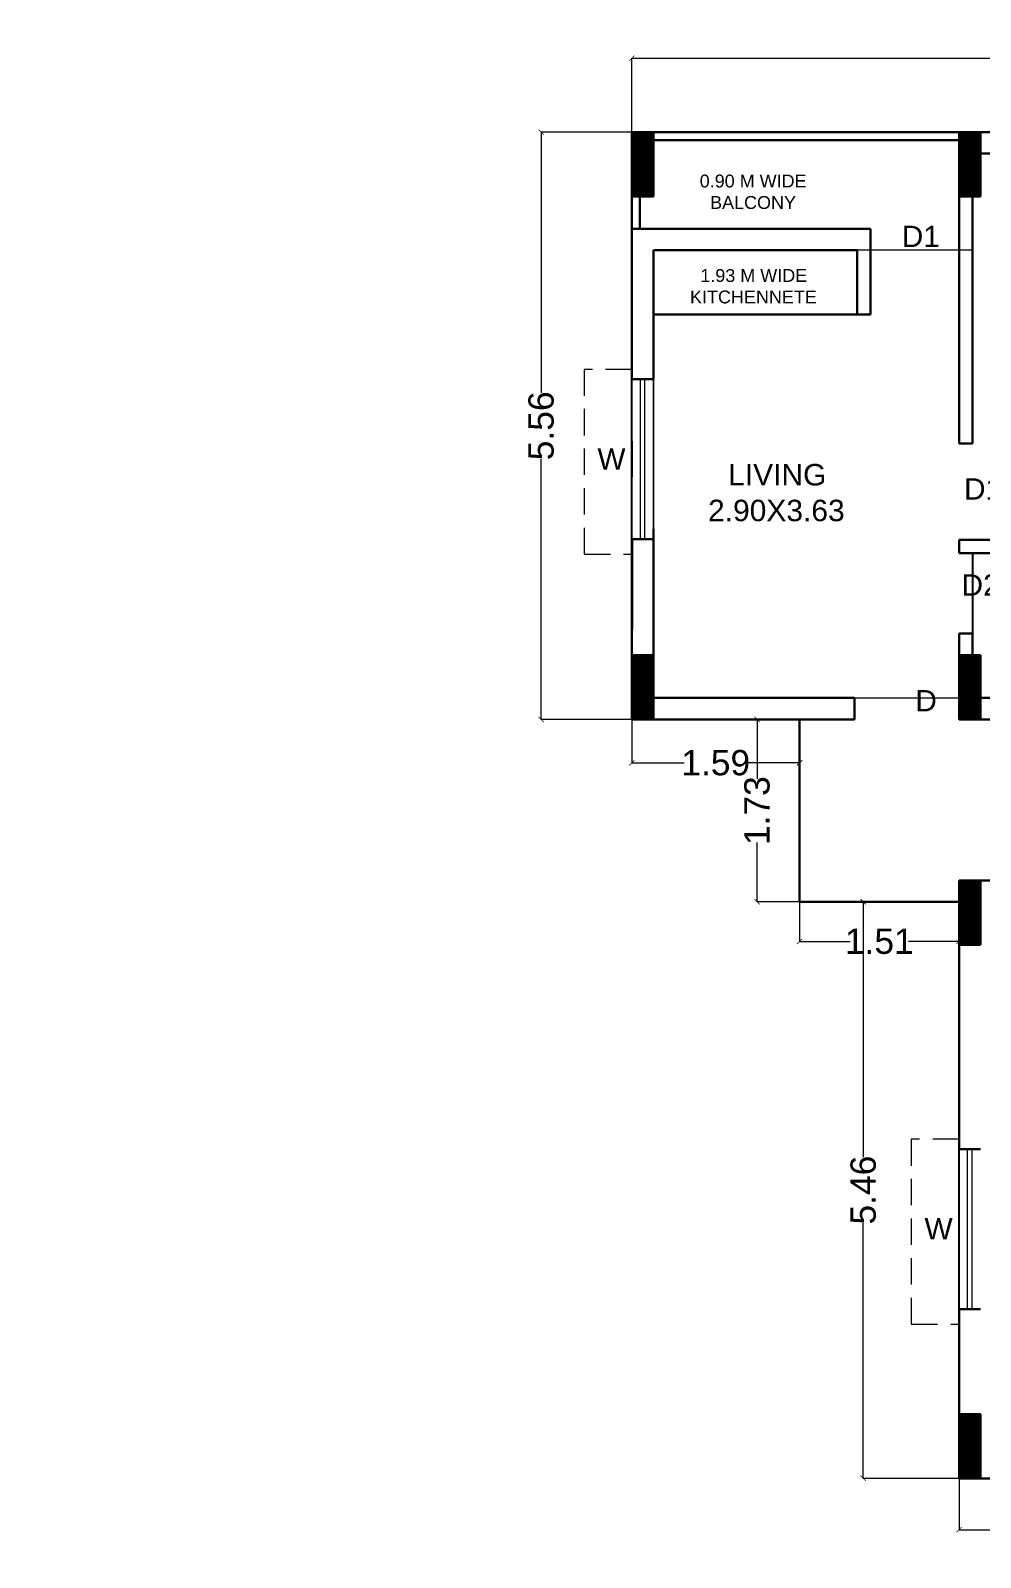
# Model space of a CAD drawing. Header units: metres. Extents: x 0 to 63445, y 32350 to 32804.
# Drawn here: x 63241.59 to 63250.59, y 32656.78 to 32671.24 of the extents above; entities that cross this region are included whole.
import ezdxf

# ---------------------------------------------------------------- set-up
doc = ezdxf.new("R2010")
doc.units = ezdxf.units.M
doc.header["$MEASUREMENT"] = 0
doc.header["$PDMODE"] = 34
doc.header["$PDSIZE"] = -10
doc.linetypes.add('DASHED2', pattern=[0.375, 0.25, -0.125])
doc.layers.get('0').update_dxf_attribs({"lineweight": 25})
doc.layers.add('BLK_2_FLR_4_BATH', color=3, linetype='Continuous', plot=False)
doc.layers.add('BLK_2_FLR_4_BLT_UP_AREA', color=14, linetype='Continuous', plot=False)
for name, color, linetype, lineweight in [('BLK_2_FLR_4_UNITFA', 7, 'Continuous', 0), ('COLUMN', 1, 'Continuous', 30), ('DIM', 56, 'Continuous', 20), ('TEXT-2', 65, 'Continuous', 18), ('wall', 7, 'Continuous', 30), ('window', 154, 'Continuous', 9)]:
    doc.layers.add(name, color=color, linetype=linetype, lineweight=lineweight)
doc.layers.add('text', color=65, linetype='Continuous')
doc.styles.add('AutoDCRFont', font='arial.ttf')
doc.styles.get("Standard").update_dxf_attribs({"font": 'arial.ttf', "height": 0.4})
doc.styles.add('TNR', font='times.ttf', dxfattribs={"height": 0.5})
doc.dimstyles.new('ARCHANA', dxfattribs={"dimscale": 0, "dimtxt": 0.5, "dimasz": 0.5, "dimexe": 0, "dimexo": 0, "dimgap": 0, "dimtad": 0, "dimzin": 0, "dimdsep": 46, "dimtxsty": 'TNR', "dimblk": 'ARCHTICK', "dimcen": 0.09, "dimclrd": 36, "dimclre": 36, "dimclrt": 7, "dimadec": 0, "dimazin": 0, "dimtfac": 1, "dimtofl": 0, "dimtmove": 0, "dimatfit": 3, "dimldrblk": 'ARCHTICK', "dimfxl": 1, "dimfrac": 2, "dimtolj": 1, "dimtzin": 0, "dimlwd": -1, "dimlwe": -1, "dimarcsym": 0})

# ---------------------------------------------------------------- blocks, each defined once
blk = doc.blocks.new('A$C7D115503')
at = {"layer": 'COLUMN', "ltscale": 3}
h = blk.add_hatch(dxfattribs=at)
h.set_pattern_fill('ANSI31', color=256, style=0)
h.paths.add_polyline_path([(-14.36, -11.59), (-6.36, -11.59), (-6.36, 12.41), (-14.36, 12.41)])
at = {"layer": 'COLUMN', "ltscale": 0.05}
for p, q in [((-14.36, 12.41), (-6.36, 12.41)), ((-14.36, 12.41), (-14.36, -11.59)), ((-6.36, 12.41), (-6.36, -11.59)), ((-6.36, -11.59), (-14.36, -11.59))]:
    blk.add_line(p, q, dxfattribs=at)
blk = doc.blocks.new('_ArchTick')
at = {"color": 0, "linetype": 'ByBlock', "const_width": 0.15}
blk.add_lwpolyline([(-0.5, -0.5), (0.5, 0.5)], dxfattribs=at)
blk = doc.blocks.new('*D464')
at = {"layer": 'Defpoints', "color": 0, "ltscale": 3, "transparency": 16777216}
for p in [(63267.277, 32670.982), (63247.283, 32670.282), (63267.277, 32670.282)]:
    blk.add_point(p, dxfattribs=at)
at = {"layer": 'DIM', "ltscale": 3, "transparency": 16777216}
for p, q in [((63247.283, 32670.282), (63247.283, 32670.982)), ((63247.283, 32670.982), (63256.886, 32670.982)), ((63267.277, 32670.982), (63257.674, 32670.982)), ((63267.277, 32670.282), (63267.277, 32670.982))]:
    blk.add_line(p, q, dxfattribs=at)
at = {"layer": 'DIM', "ltscale": 3, "transparency": 16777216, "xscale": 0.05, "yscale": 0.05, "zscale": 0.05, "rotation": 180}
blk.add_blockref('_ArchTick', (63247.283, 32670.982), dxfattribs=at)
at = {"layer": 'DIM', "ltscale": 3, "transparency": 16777216, "xscale": 0.05, "yscale": 0.05, "zscale": 0.05}
blk.add_blockref('_ArchTick', (63267.277, 32670.982), dxfattribs=at)
at = {"layer": 'DIM', "color": 7, "ltscale": 3, "transparency": 16777216, "insert": (63257.28, 32670.982), "char_height": 0.4, "attachment_point": 5}
blk.add_mtext('\\A1;{\\H0.6x;19.99}', dxfattribs=at)
blk = doc.blocks.new('*D465')
at = {"layer": 'Defpoints', "color": 0, "ltscale": 3, "transparency": 16777216}
for p in [(63247.283, 32670.282), (63246.424, 32664.719), (63247.283, 32664.719)]:
    blk.add_point(p, dxfattribs=at)
at = {"layer": 'DIM', "ltscale": 3, "transparency": 16777216}
for p, q in [((63247.283, 32670.282), (63246.424, 32670.282)), ((63246.424, 32670.282), (63246.424, 32667.812)), ((63246.424, 32664.719), (63246.424, 32667.189)), ((63247.283, 32664.719), (63246.424, 32664.719))]:
    blk.add_line(p, q, dxfattribs=at)
at = {"layer": 'DIM', "ltscale": 3, "transparency": 16777216, "xscale": 0.05, "yscale": 0.05, "zscale": 0.05}
for p, rotation in [((63246.424, 32670.282), 90), ((63246.424, 32664.719), 270)]:
    blk.add_blockref('_ArchTick', p, dxfattribs=dict(at, rotation=rotation))
at = {"layer": 'DIM', "color": 7, "ltscale": 3, "transparency": 16777216, "insert": (63246.424, 32667.5), "char_height": 0.4, "attachment_point": 5, "rotation": 90}
blk.add_mtext('\\A1;{\\H0.6x;5.56}', dxfattribs=at)
blk = doc.blocks.new('*D466')
at = {"layer": 'Defpoints', "color": 0, "ltscale": 3, "transparency": 16777216}
for p in [(63247.283, 32664.719), (63248.872, 32664.719), (63248.872, 32664.308)]:
    blk.add_point(p, dxfattribs=at)
at = {"layer": 'DIM', "ltscale": 3, "transparency": 16777216}
for p, q in [((63247.283, 32664.719), (63247.283, 32664.308)), ((63248.872, 32664.719), (63248.872, 32664.308)), ((63247.283, 32664.308), (63247.777, 32664.308)), ((63248.872, 32664.308), (63248.378, 32664.308))]:
    blk.add_line(p, q, dxfattribs=at)
at = {"layer": 'DIM', "ltscale": 3, "transparency": 16777216, "xscale": 0.05, "yscale": 0.05, "zscale": 0.05, "rotation": 180}
blk.add_blockref('_ArchTick', (63247.283, 32664.308), dxfattribs=at)
at = {"layer": 'DIM', "ltscale": 3, "transparency": 16777216, "xscale": 0.05, "yscale": 0.05, "zscale": 0.05}
blk.add_blockref('_ArchTick', (63248.872, 32664.308), dxfattribs=at)
at = {"layer": 'DIM', "color": 7, "ltscale": 3, "transparency": 16777216, "insert": (63248.077, 32664.308), "char_height": 0.4, "attachment_point": 5}
blk.add_mtext('\\A1;{\\H0.6x;1.59}', dxfattribs=at)
blk = doc.blocks.new('*D467')
at = {"layer": 'Defpoints', "color": 0, "ltscale": 3, "transparency": 16777216}
for p in [(63248.469, 32664.719), (63248.872, 32664.719), (63248.872, 32662.992)]:
    blk.add_point(p, dxfattribs=at)
at = {"layer": 'DIM', "ltscale": 3, "transparency": 16777216}
for p, q in [((63248.872, 32664.719), (63248.469, 32664.719)), ((63248.469, 32664.719), (63248.469, 32664.156)), ((63248.469, 32662.992), (63248.469, 32663.555)), ((63248.872, 32662.992), (63248.469, 32662.992))]:
    blk.add_line(p, q, dxfattribs=at)
at = {"layer": 'DIM', "ltscale": 3, "transparency": 16777216, "xscale": 0.05, "yscale": 0.05, "zscale": 0.05}
for p, rotation in [((63248.469, 32664.719), 90), ((63248.469, 32662.992), 270)]:
    blk.add_blockref('_ArchTick', p, dxfattribs=dict(at, rotation=rotation))
at = {"layer": 'DIM', "color": 7, "ltscale": 3, "transparency": 16777216, "insert": (63248.469, 32663.855), "char_height": 0.4, "attachment_point": 5, "rotation": 90}
blk.add_mtext('\\A1;{\\H0.6x;1.73}', dxfattribs=at)
blk = doc.blocks.new('*D468')
at = {"layer": 'Defpoints', "color": 0, "ltscale": 3, "transparency": 16777216}
for p in [(63248.872, 32662.992), (63250.382, 32662.992), (63250.382, 32662.617)]:
    blk.add_point(p, dxfattribs=at)
at = {"layer": 'DIM', "ltscale": 3, "transparency": 16777216}
for p, q in [((63248.872, 32662.992), (63248.872, 32662.617)), ((63250.382, 32662.992), (63250.382, 32662.617)), ((63248.872, 32662.617), (63249.35, 32662.617)), ((63250.382, 32662.617), (63249.904, 32662.617))]:
    blk.add_line(p, q, dxfattribs=at)
at = {"layer": 'DIM', "ltscale": 3, "transparency": 16777216, "xscale": 0.05, "yscale": 0.05, "zscale": 0.05, "rotation": 180}
blk.add_blockref('_ArchTick', (63248.872, 32662.617), dxfattribs=at)
at = {"layer": 'DIM', "ltscale": 3, "transparency": 16777216, "xscale": 0.05, "yscale": 0.05, "zscale": 0.05}
blk.add_blockref('_ArchTick', (63250.382, 32662.617), dxfattribs=at)
at = {"layer": 'DIM', "color": 7, "ltscale": 3, "transparency": 16777216, "insert": (63249.627, 32662.617), "char_height": 0.4, "attachment_point": 5}
blk.add_mtext('\\A1;{\\H0.6x;1.51}', dxfattribs=at)
blk = doc.blocks.new('*D469')
at = {"layer": 'Defpoints', "color": 0, "ltscale": 3, "transparency": 16777216}
for p in [(63250.382, 32662.992), (63249.475, 32657.531), (63250.382, 32657.531)]:
    blk.add_point(p, dxfattribs=at)
at = {"layer": 'DIM', "ltscale": 3, "transparency": 16777216}
for p, q in [((63250.382, 32662.992), (63249.475, 32662.992)), ((63249.475, 32662.992), (63249.475, 32660.573)), ((63249.475, 32657.531), (63249.475, 32659.95)), ((63250.382, 32657.531), (63249.475, 32657.531))]:
    blk.add_line(p, q, dxfattribs=at)
at = {"layer": 'DIM', "ltscale": 3, "transparency": 16777216, "xscale": 0.05, "yscale": 0.05, "zscale": 0.05}
for p, rotation in [((63249.475, 32662.992), 90), ((63249.475, 32657.531), 270)]:
    blk.add_blockref('_ArchTick', p, dxfattribs=dict(at, rotation=rotation))
at = {"layer": 'DIM', "color": 7, "ltscale": 3, "transparency": 16777216, "insert": (63249.475, 32660.261), "char_height": 0.4, "attachment_point": 5, "rotation": 90}
blk.add_mtext('\\A1;{\\H0.6x;5.46}', dxfattribs=at)
blk = doc.blocks.new('*D470')
at = {"layer": 'Defpoints', "color": 0, "ltscale": 3, "transparency": 16777216}
for p in [(0.832, 32670.282), (63267.277, 32670.282), (0, 32657.531)]:
    blk.add_point(p, dxfattribs=at)
at = {"layer": 'DIM', "ltscale": 3, "transparency": 16777216}
for p, q in [((5.832, 32670.282), (0.832, 32670.282)), ((0.832, 32670.282), (0.832, 32664.301)), ((0.832, 32657.531), (0.832, 32663.512)), ((0, 32657.531), (0.832, 32657.531))]:
    blk.add_line(p, q, dxfattribs=at)
at = {"layer": 'DIM', "ltscale": 3, "transparency": 16777216, "xscale": 0.05, "yscale": 0.05, "zscale": 0.05}
for p, rotation in [((0.832, 32670.282), 90), ((0.832, 32657.531), 270)]:
    blk.add_blockref('_ArchTick', p, dxfattribs=dict(at, rotation=rotation))
at = {"layer": 'DIM', "color": 7, "ltscale": 3, "transparency": 16777216, "insert": (0.832, 32663.906), "char_height": 0.4, "attachment_point": 5, "rotation": 90}
blk.add_mtext('\\A1;{\\H0.6x;12.75}', dxfattribs=at)
blk = doc.blocks.new('*D406')
at = {"layer": 'Defpoints', "color": 0, "ltscale": 3, "transparency": 16777216}
for p in [(63250.382, 32657.531), (63267.277, 32657.531), (63267.277, 32657.044)]:
    blk.add_point(p, dxfattribs=at)
at = {"layer": 'DIM', "ltscale": 3, "transparency": 16777216}
for p, q in [((63250.382, 32657.531), (63250.382, 32657.044)), ((63267.277, 32657.531), (63267.277, 32657.044)), ((63250.382, 32657.044), (63258.42, 32657.044)), ((63267.277, 32657.044), (63259.239, 32657.044))]:
    blk.add_line(p, q, dxfattribs=at)
at = {"layer": 'DIM', "ltscale": 3, "transparency": 16777216, "xscale": 0.05, "yscale": 0.05, "zscale": 0.05, "rotation": 180}
blk.add_blockref('_ArchTick', (63250.382, 32657.044), dxfattribs=at)
at = {"layer": 'DIM', "ltscale": 3, "transparency": 16777216, "xscale": 0.05, "yscale": 0.05, "zscale": 0.05}
blk.add_blockref('_ArchTick', (63267.277, 32657.044), dxfattribs=at)
at = {"layer": 'DIM', "color": 7, "ltscale": 3, "transparency": 16777216, "insert": (63258.83, 32657.044), "char_height": 0.4, "attachment_point": 5}
blk.add_mtext('\\A1;{\\H0.625x;16.90}', dxfattribs=at)

msp = doc.modelspace()

# ---------------------------------------------------------------- linework, layer by layer
at = {"layer": 'BLK_2_FLR_4_BATH', "color": 3, "ltscale": 0.5}
msp.add_lwpolyline([(63250.509, 32664.9222), (63252.4903, 32664.9222), (63252.4903, 32666.2938), (63250.509, 32666.2938)], close=True, dxfattribs=at)
at = {"layer": 'BLK_2_FLR_4_BLT_UP_AREA', "color": 20}
msp.add_lwpolyline([(63247.2831, 32670.2817), (63267.2772, 32670.2817), (63267.2772, 32657.5305), (63250.382, 32657.5305), (63250.382, 32662.9917), (63248.8719, 32662.9917), (63248.8719, 32664.719), (63247.2831, 32664.719), (63247.2831, 32670.2817)], close=True, dxfattribs=at)
at = {"layer": 'BLK_2_FLR_4_UNITFA', "color": 1, "ltscale": 0.5}
msp.add_lwpolyline([(63247.4863, 32664.9222), (63252.4903, 32664.9222), (63252.4903, 32666.4208), (63253.5571, 32666.4208), (63253.5571, 32670.0785), (63250.509, 32670.0785), (63250.509, 32669.1641), (63247.4863, 32669.1641), (63247.4863, 32664.9222)], close=True, dxfattribs=at)
at = {"layer": 'wall'}
for p, q in [((63250.382, 32670.2817), (63247.2831, 32670.2817)), ((63247.2831, 32670.2817), (63247.2831, 32669.3673)), ((63250.382, 32670.2055), (63247.3593, 32670.2055)), ((63247.3593, 32670.2055), (63247.3593, 32669.3673)), ((63250.382, 32667.3341), (63250.382, 32670.2817)), ((63251.3655, 32670.2817), (63250.382, 32670.2817)), ((63251.3655, 32670.0785), (63250.509, 32670.0785)), ((63250.509, 32667.3341), (63250.509, 32670.0785)), ((63249.5438, 32669.3673), (63247.2831, 32669.3673)), ((63247.2831, 32669.3673), (63247.2831, 32667.9415)), ((63249.5438, 32668.5545), (63249.5438, 32669.3673)), ((63247.4863, 32667.9415), (63247.4863, 32669.1641)), ((63249.4168, 32669.1641), (63247.4863, 32669.1641)), ((63249.4168, 32668.5545), (63249.4168, 32669.1641)), ((63249.4168, 32668.5545), (63247.4863, 32668.5545)), ((63249.4168, 32668.5545), (63249.5438, 32668.5545)), ((63247.2831, 32667.3551), (63247.2831, 32667.0185)), ((63250.382, 32667.3341), (63250.509, 32667.3341)), ((63247.2844, 32666.4269), (63247.2831, 32664.719)), ((63247.4863, 32664.9222), (63247.4863, 32666.526)), ((63250.382, 32666.2938), (63250.382, 32666.4208)), ((63250.382, 32666.4208), (63253.5571, 32666.4208)), ((63250.382, 32666.2938), (63252.4903, 32666.2938)), ((63250.382, 32664.719), (63250.382, 32665.5318)), ((63250.382, 32665.5318), (63250.509, 32665.5318)), ((63250.509, 32664.9222), (63250.509, 32665.5318)), ((63247.4863, 32664.9222), (63249.3914, 32664.9222)), ((63249.3914, 32664.719), (63249.3914, 32664.9222)), ((63250.509, 32664.9222), (63252.4903, 32664.9222)), ((63247.2831, 32664.719), (63249.3914, 32664.719)), ((63248.8719, 32662.9917), (63248.8719, 32664.719)), ((63256.9354, 32664.719), (63250.382, 32664.719)), ((63250.382, 32660.649), (63250.382, 32663.1949)), ((63253.6841, 32663.1949), (63250.382, 32663.1949)), ((63250.382, 32662.9917), (63248.8719, 32662.9917)), ((63250.382, 32657.5305), (63250.382, 32659.1345)), ((63251.3655, 32657.5305), (63250.382, 32657.5305))]:
    msp.add_line(p, q, dxfattribs=at)
at = {"layer": 'wall', "ltscale": 3}
for p, q in [((63247.4863, 32667.9415), (63247.2831, 32667.9415)), ((63247.4863, 32666.4269), (63247.2831, 32666.4269)), ((63250.5852, 32660.649), (63250.382, 32660.649)), ((63250.5852, 32659.1345), (63250.382, 32659.1345))]:
    msp.add_line(p, q, dxfattribs=at)
at = {"layer": 'window'}
for p, q in [((63247.2844, 32666.4269), (63247.2844, 32667.9415)), ((63247.3638, 32666.4269), (63247.3638, 32667.9415)), ((63247.4069, 32666.4269), (63247.4069, 32667.9415)), ((63247.4863, 32666.4269), (63247.4863, 32667.9415)), ((63250.3833, 32659.1345), (63250.3833, 32660.649)), ((63250.4627, 32659.1345), (63250.4627, 32660.649)), ((63250.5058, 32659.1345), (63250.5058, 32660.649))]:
    msp.add_line(p, q, dxfattribs=at)
at = {"layer": 'window', "color": 8, "linetype": 'DASHED2'}
for points in [[(63247.2844, 32668.0346), (63246.83, 32668.0346), (63246.83, 32666.2834), (63247.2844, 32666.2834)], [(63250.3833, 32660.7422), (63249.9289, 32660.7422), (63249.9289, 32658.991), (63250.3833, 32658.991)]]:
    msp.add_lwpolyline(points, dxfattribs=at)

# ---------------------------------------------------------------- block references
at = {"layer": 'COLUMN', "ltscale": 0.05, "xscale": -0.025400733691282, "yscale": 0.025400733691282, "zscale": 0.025400733691282}
for p in [(63247.1215, 32669.9664), (63250.2204, 32669.9664), (63247.1215, 32665.0132), (63250.2204, 32665.0132), (63250.2204, 32662.8796), (63250.2204, 32657.8248)]:
    msp.add_blockref('A$C7D115503', p, dxfattribs=at)

# ---------------------------------------------------------------- texts
at = {"layer": 'text'}
for s, insert, char_height, width, attachment_point in [('\\pi1.39928;0.90 M WIDE\\P\\pi1.49742;BALCONY', (63246.5263, 32669.8797), 0.121924, 3.795079, 1), ('D1', (63250.2005, 32669.1935), 0.20194, 0.534981, 9), ('\\pi1.40502;1.93 M WIDE\\P\\pi1.30742;KITCHENNETE', (63246.5263, 32668.9851), 0.121924, 3.795079, 1), ('\\pi2.06872;LIVING\\P\\pi1.87827;2.90X3.63', (63246.1263, 32666.5938), 0.203206, 5.029694, 7), ('D1', (63250.79, 32666.8012), 0.20194, 0.534981, 9), ('D2', (63250.7669, 32665.8915), 0.20194, 0.534981, 9), ('D', (63250.1721, 32664.7957), 0.2019, 0.534981, 9)]:
    msp.add_mtext(s, dxfattribs=dict(at, insert=insert, char_height=char_height, width=width, attachment_point=attachment_point))
at = {"layer": 'TEXT-2', "char_height": 0.2019, "width": 0.182701, "attachment_point": 9, "style": 'AutoDCRFont'}
for insert in [(63247.2228, 32667.0858), (63250.3217, 32659.7934)]:
    msp.add_mtext('W', dxfattribs=dict(at, insert=insert))

# ---------------------------------------------------------------- dimensions: what is measured, and where the dimension line sits
at = {"layer": 'DIM', "ltscale": 3}
for base, p1, p2, text, picture, middle in [((63267.2772, 32670.9817), (63247.2831, 32670.2817), (63267.2772, 32670.2817), '{\\H0.6x;<>}', '*D464', (63257.2802, 32670.9817)), ((63248.8719, 32664.3075), (63247.2831, 32664.719), (63248.8719, 32664.719), '{\\H0.6x;<>}', '*D466', (63248.0775, 32664.3075)), ((63250.382, 32662.6165), (63248.8719, 32662.9917), (63250.382, 32662.9917), '{\\H0.6x;<>}', '*D468', (63249.6269, 32662.6165)), ((63267.2772, 32657.044), (63250.382, 32657.5305), (63267.2772, 32657.5305), '{\\H0.625x;<>}', '*D406', (63258.8296, 32657.044))]:
    dim = msp.add_linear_dim(base=base, p1=p1, p2=p2, text=text, dimstyle='ARCHANA', override={"dimscale": 1, "dimtxt": 0.278, "dimasz": 0.05, "dimtxsty": 'Standard', "dimclrd": 256, "dimclre": 256, "dimfxl": 5, "dimfxlon": 1, "dimarcsym": 1}, dxfattribs=at)
    dim.commit()
    dim.dimension.update_dxf_attribs({"geometry": picture, "text_midpoint": middle})
for base, p1, p2, picture, middle in [((0.8318, 32670.2817), (0, 32657.5305), (63267.2772, 32670.2817), '*D470', (0.8318, 32663.9061)), ((63246.4235, 32664.719), (63247.2831, 32670.2817), (63247.2831, 32664.719), '*D465', (63246.4235, 32667.5003)), ((63248.4685, 32664.719), (63248.8719, 32662.9917), (63248.8719, 32664.719), '*D467', (63248.4685, 32663.8553)), ((63249.4751, 32657.5305), (63250.382, 32662.9917), (63250.382, 32657.5305), '*D469', (63249.4751, 32660.2611))]:
    dim = msp.add_linear_dim(base=base, p1=p1, p2=p2, angle=90, text='{\\H0.6x;<>}', dimstyle='ARCHANA', override={"dimscale": 1, "dimtxt": 0.278, "dimasz": 0.05, "dimtxsty": 'Standard', "dimclrd": 256, "dimclre": 256, "dimfxl": 5, "dimfxlon": 1, "dimarcsym": 1}, dxfattribs=at)
    dim.commit()
    dim.dimension.update_dxf_attribs({"geometry": picture, "text_midpoint": middle})

doc.saveas('drawing.dxf')
